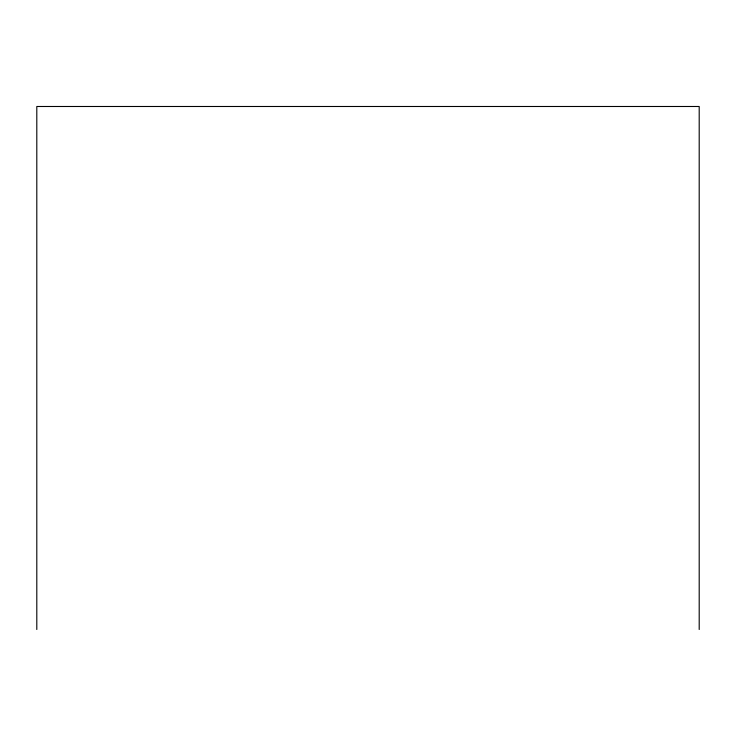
<?xml version="1.0" encoding="UTF-8"?>
<svg xmlns="http://www.w3.org/2000/svg" width="736" height="736" viewBox="0 0 736 736"><rect width="100%" height="100%" fill="white"/><g stroke="black" fill="none" stroke-linecap="round" stroke-linejoin="round"><path stroke-width="1.1" d="M699.2 629.51L699.2 106.49L36.8 106.49L36.8 629.51"/></g></svg>
